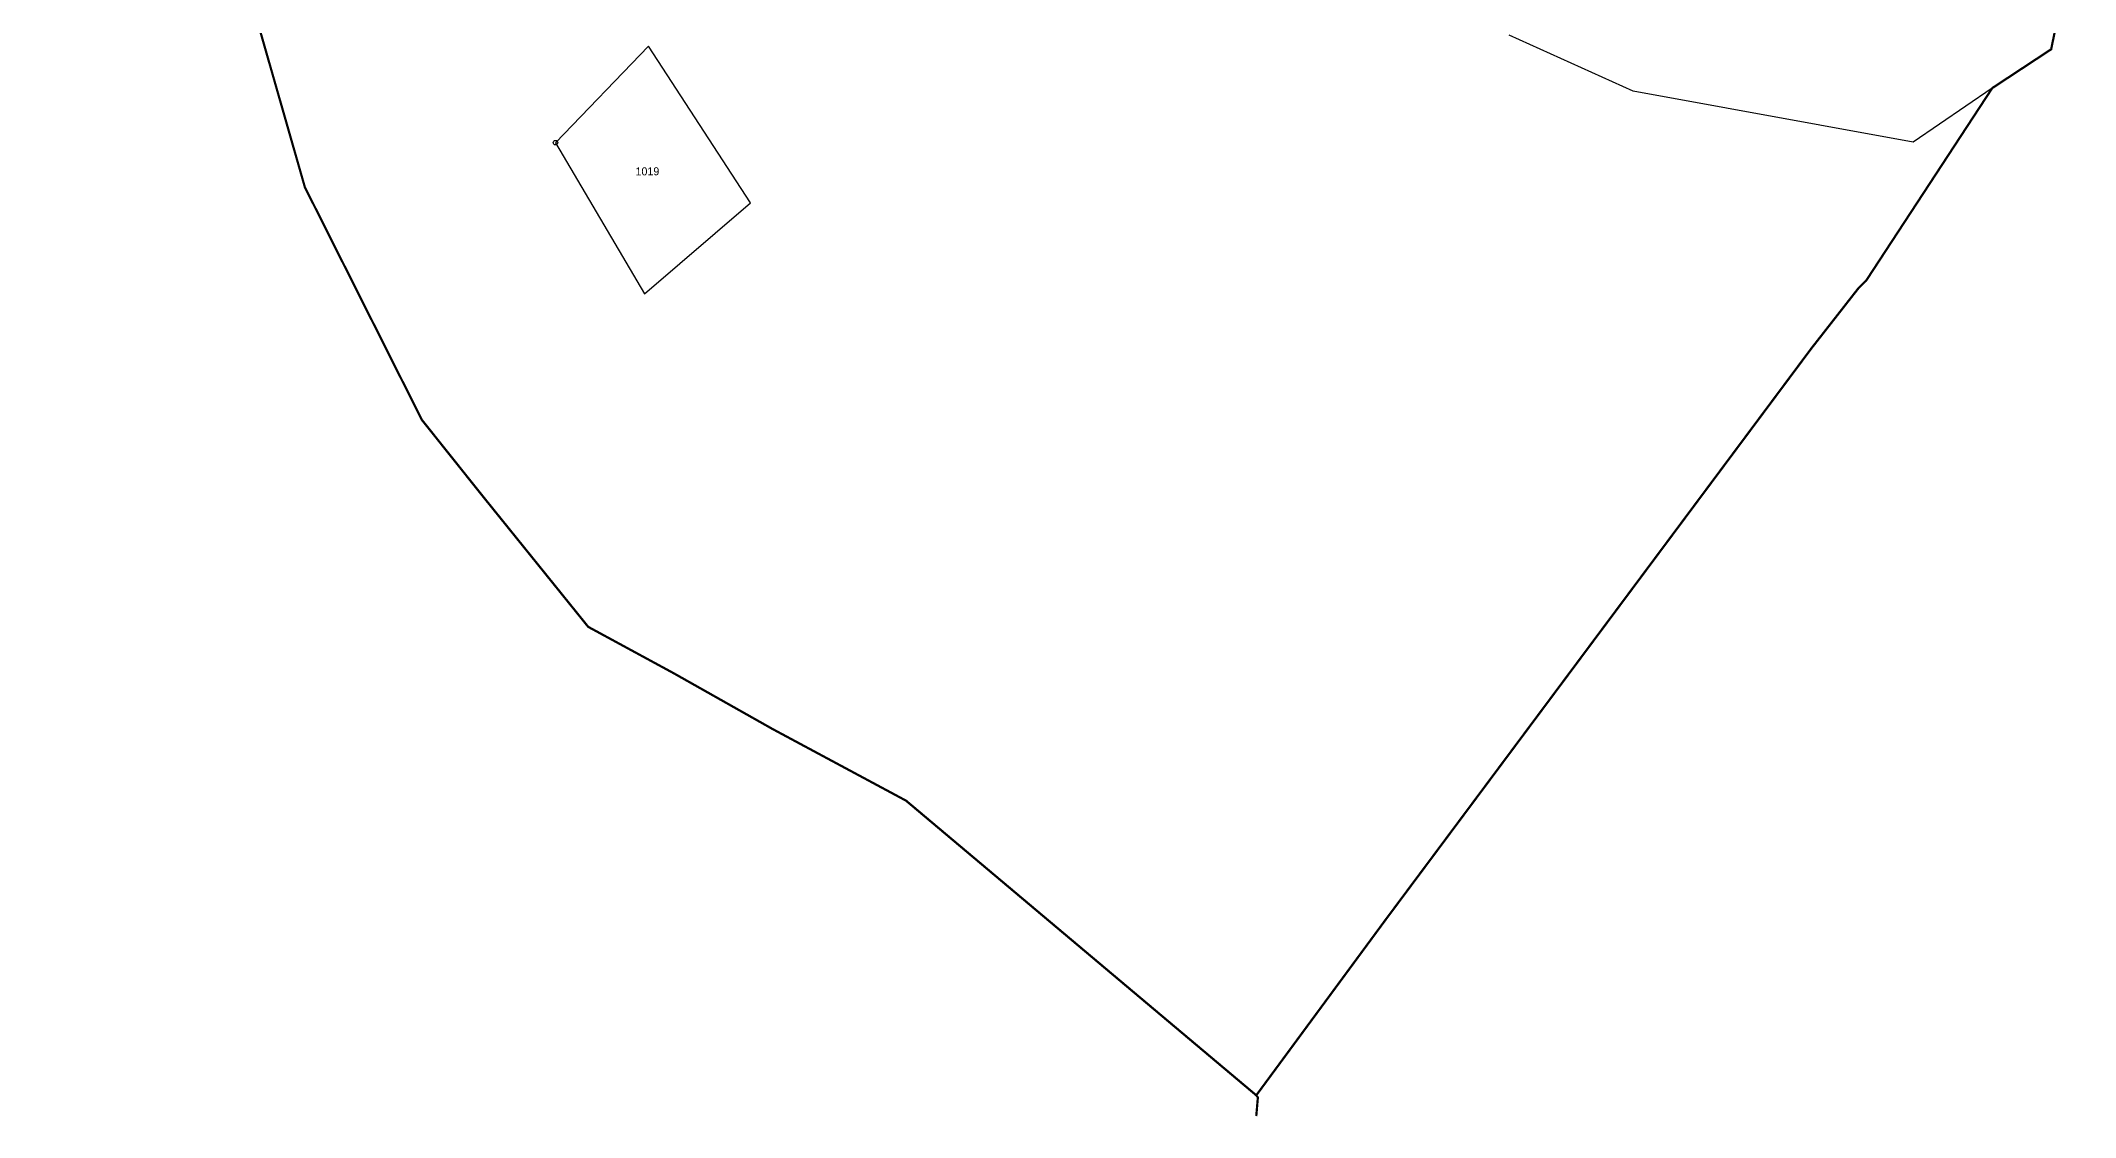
# Model space of a CAD drawing. Header units: metres. Extents: x 261731 to 264091, y 2159284 to 2161845.
# Drawn here: x 262728 to 263871, y 2159284 to 2159889 of the extents above; entities that cross this region are included whole.
import ezdxf

# ---------------------------------------------------------------- set-up
doc = ezdxf.new("R2010")
doc.units = ezdxf.units.M
doc.linetypes.add('DIVIDE', pattern=[1.25, 0.5, -0.25, 0, -0.25, 0, -0.25])
for name, color, linetype in [('POLY_PARCEL', 6, 'Continuous'), ('SYM_STONE', 1, 'Continuous'), ('TEXT_PARCEL', 7, 'Continuous'), ('V_BOUND_LINE', 7, 'Continuous'), ('V_DIVIDE_LINE', 7, 'DIVIDE')]:
    doc.layers.add(name, color=color, linetype=linetype)
doc.styles.add('TEXT_MAP', font='', dxfattribs={"height": 1.8})
doc.styles.get('TEXT_MAP').set_extended_font_data('Kruti Dev 050')

# ---------------------------------------------------------------- blocks, each defined once
blk = doc.blocks.new('STONE')
at = {"layer": 'SYM_STONE'}
blk.add_circle((0, 0), 0.511, dxfattribs=at)

msp = doc.modelspace()

# ---------------------------------------------------------------- linework, layer by layer
at = {"layer": 'POLY_PARCEL'}
for points in [[(263067.1, 2159746.5), (263126.6, 2159797.6), (263069.3, 2159885.6), (263017, 2159831.4), (263067.1, 2159746.5)], [(263824.8, 2159862.1), (263780.4, 2159831.7), (263622.9, 2159860.4), (263553.1, 2159891.9)]]:
    msp.add_lwpolyline(points, dxfattribs=at)
at = {"layer": 'V_BOUND_LINE', "const_width": 1.25}
for points in [[(263411, 2159296), (263214.1, 2159461.6), (263139, 2159501.9), (263083.5, 2159533.2), (263035.4, 2159559.3), (262976.3, 2159632.5), (262941.9, 2159675.6), (262876.1, 2159806.4), (262831.6, 2159961.8), (262795.6, 2160090.1), (262793.9, 2160098.7), (262768, 2160156.9), (262737.7, 2160226.7), (262711.2, 2160406.2), (262709.8, 2160407.9)], [(263870.9, 2159946.7), (263857.9, 2159883.9), (263824.8, 2159862.1)], [(263824.8, 2159862.1), (263753.9, 2159753.9), (263749.7, 2159749.8), (263723.1, 2159715.8), (263483.8, 2159394.8), (263411, 2159296)]]:
    msp.add_lwpolyline(points, dxfattribs=at)
at = {"layer": 'V_DIVIDE_LINE', "ltscale": 10, "const_width": 1.25, "flags": 128}
msp.add_lwpolyline([(263411, 2159296), (263411.9, 2159294.8), (263411, 2159284.3)], dxfattribs=at)

# ---------------------------------------------------------------- block references
at = {"layer": 'SYM_STONE', "xscale": 2.499305619970952, "yscale": 2.499305619970952, "zscale": 2.499305619970952, "rotation": 0.4781862049008076}
msp.add_blockref('STONE', (263017, 2159831.4), dxfattribs=at)

# ---------------------------------------------------------------- texts
at = {"layer": 'TEXT_PARCEL', "style": 'TEXT_MAP'}
msp.add_text('1019', height=4.5, rotation=0.4782, dxfattribs=at).set_placement((263062, 2159813))

doc.saveas('drawing.dxf')
